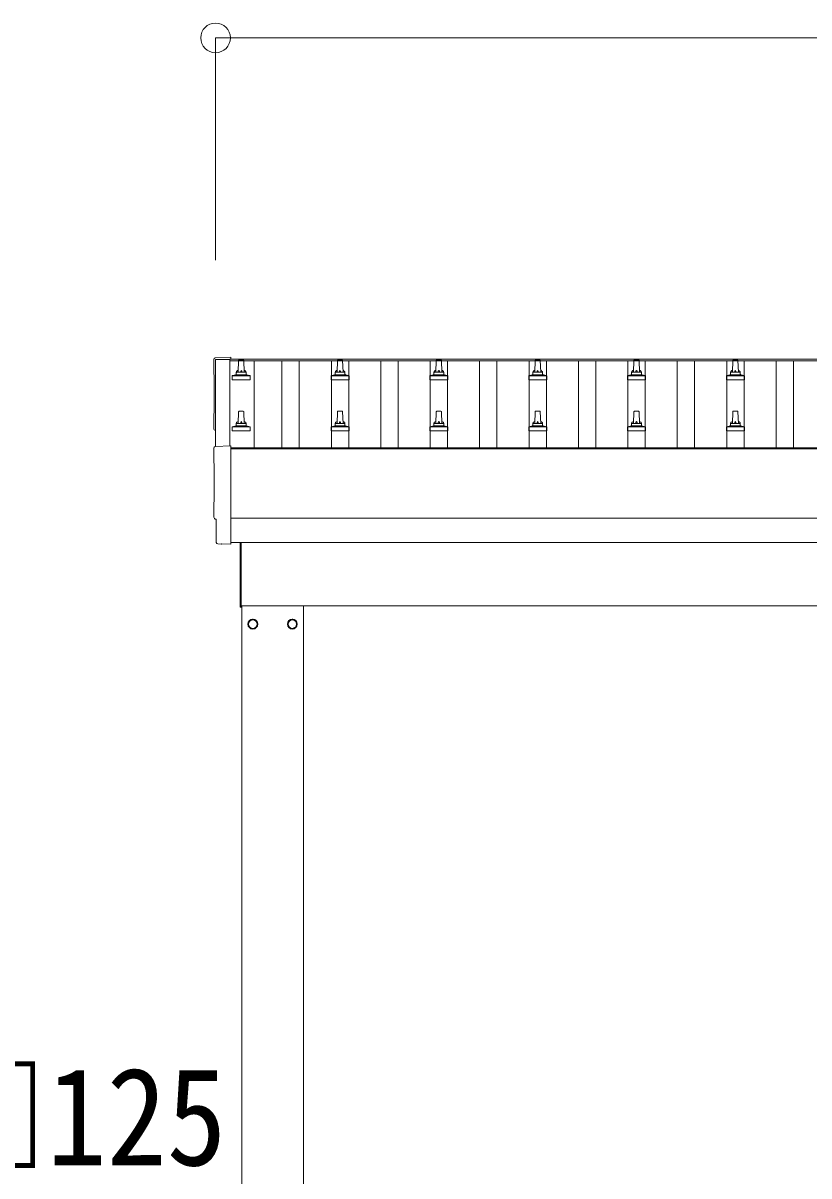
# Model space of a CAD drawing. Units: millimetres at full size, sheet at 1:60; details may follow other scales. Extents: x -16864 to 16864, y -11640 to 11640.
# Drawn here: x -11411 to -9821, y -6262 to -3930 of the extents above; entities that cross this region are included whole.
import ezdxf
from ezdxf.enums import TextEntityAlignment as Align

# ---------------------------------------------------------------- set-up
doc = ezdxf.new("R2010")
doc.units = ezdxf.units.MM
doc.header["$LTSCALE"] = 60
doc.header["$PDMODE"] = 32
doc.header["$PDSIZE"] = 60
for name, color, linetype, lineweight in [('0-2_TEXT1', 4, 'Continuous', 9), ('0-5_ELV2', 5, 'Continuous', 5), ('0-8_TABLE1', 6, 'Continuous', 9)]:
    doc.layers.add(name, color=color, linetype=linetype, lineweight=lineweight)
doc.styles.add('ＭＳ ゴシック', font='')
doc.styles.get('ＭＳ ゴシック').set_extended_font_data('MS Gothic')

msp = doc.modelspace()

# ---------------------------------------------------------------- linework, layer by layer
at = {"layer": '0-2_TEXT1'}
for p, q in [((-10992.98, -4609.79), (-10992.98, -4785.27)), ((-10992.98, -4609.79), (-4946.98, -4609.79)), ((-10992.98, -4613.37), (-4946.98, -4613.37)), ((-11022.55, -4786.82), (-10990.98, -4785.17)), ((-10990.98, -4785.17), (-10990.98, -4984.02)), ((-10990.98, -4789.4), (-4948.98, -4789.4)), ((-10990.98, -4791.29), (-4948.98, -4791.29)), ((-4948.98, -4931.17), (-10990.98, -4931.17)), ((-11010.62, -4984.02), (-11017.53, -4983.66)), ((-10990.98, -4981), (-4948.98, -4981)), ((-10971.98, -5111.4), (-10971.98, -4981.1)), ((-10969.98, -4981.1), (-10969.98, -5111.4)), ((-10969.98, -5111.4), (-10971.98, -5111.4)), ((-10969.98, -5108.9), (-5073.98, -5108.9)), ((-10968.98, -7963.9), (-10968.98, -5108.9)), ((-10843.98, -5108.9), (-10843.98, -7963.9)), ((-10937.89, -5145.65), (-10937.99, -5145.65)), ((-10937.89, -5146.15), (-10937.99, -5146.15)), ((-10875.08, -5145.65), (-10874.98, -5145.65)), ((-10875.08, -5146.15), (-10874.98, -5146.15))]:
    msp.add_line(p, q, dxfattribs=at)
for points in [[(-11022.55, -4607.39), (-10990.98, -4605.73), (-10990.98, -4609.79)], [(-11021.98, -4786.79), (-11021.98, -4610.75), (-10992.98, -4610.75)], [(-11020.37, -4980.67), (-11020.37, -4933.64), (-11020.97, -4933.64)], [(-11009.87, -4983.75), (-11009.21, -4983.12), (-10990.98, -4984.03)]]:
    msp.add_lwpolyline(points, dxfattribs=at)
for points in [[(-10946.48, -5136.08), (-10954.98, -5140.99), (-10954.98, -5150.81), (-10946.48, -5155.71), (-10937.98, -5150.81), (-10937.98, -5140.99)], [(-10866.48, -5136.08), (-10857.98, -5140.99), (-10857.98, -5150.81), (-10866.48, -5155.71), (-10874.98, -5150.81), (-10874.98, -5140.99)]]:
    msp.add_lwpolyline(points, close=True, dxfattribs=at)
for centre, radius in [((-10946.48, -5145.9), 10), ((-10946.48, -5145.9), 8.5), ((-10866.48, -5145.9), 10), ((-10866.48, -5145.9), 8.5)]:
    msp.add_circle(centre, radius, dxfattribs=at)
for centre, start, end in [((-10946.48, -5145.9), 171.25399, 188.74601), ((-10946.48, -5145.9), 111.25399, 128.74601), ((-10946.48, -5145.9), 231.25399, 248.74601), ((-10946.48, -5145.9), 51.25399, 68.74601), ((-10946.48, -5145.9), 291.25399, 308.74601), ((-10946.48, -5145.9), 1.66581, 8.74601), ((-10946.48, -5145.9), 351.25399, 358.33419), ((-10866.48, -5145.9), 171.25399, 178.33419), ((-10866.48, -5145.9), 181.66581, 188.74601), ((-10866.48, -5145.9), 111.25399, 128.74601), ((-10866.48, -5145.9), 231.25399, 248.74601), ((-10866.48, -5145.9), 51.25399, 68.74601), ((-10866.48, -5145.9), 291.25399, 308.74601), ((-10866.48, -5145.9), 351.25399, 8.74601)]:
    msp.add_arc(centre, 8.6, start, end, dxfattribs=at)
for centre, major_axis, ratio, start_param, end_param in [((-11022.4, -4610.38), (-3, 0), 0.99863, 4.7647489, 6.2979817), ((-15788.26, -4680.81), (4763.38, 0), 0.99863, 6.2686928, 6.2979817), ((-11020.97, -4749.81), (-4.41, 0), 0.99863, 6.2686928, 7.6252171), ((-11022.4, -4789.82), (-3, 0), 0.99863, 4.7647489, 6.2979817), ((-15788.26, -4860.24), (4763.38, 0), 0.99863, 6.2686928, 6.2979817), ((-11020.97, -4929.24), (-4.41, 0), 0.99863, 6.2686928, 7.8539816), ((-11017.37, -4980.66), (-2.18, -2.07), 0.9974, 5.5252311, 7.0411395), ((-11010.56, -4983.02), (-0.727, -0.69), 0.9974, 0.7579542, 1.5707963)]:
    msp.add_ellipse(centre, major_axis=major_axis, ratio=ratio, start_param=start_param, end_param=end_param, dxfattribs=at)
at = {"layer": '0-5_ELV2'}
for p, q in [((-10975.98, -4636.3), (-10975.26, -4612.78)), ((-10974.26, -4611.8), (-10965.71, -4611.8)), ((-10964.71, -4612.78), (-10963.98, -4636.3)), ((-10775.98, -4636.3), (-10775.26, -4612.78)), ((-10774.26, -4611.8), (-10765.71, -4611.8)), ((-10764.71, -4612.78), (-10763.98, -4636.3)), ((-10575.98, -4636.3), (-10575.26, -4612.78)), ((-10574.26, -4611.8), (-10565.71, -4611.8)), ((-10564.71, -4612.78), (-10563.98, -4636.3)), ((-10375.98, -4636.3), (-10375.26, -4612.78)), ((-10374.26, -4611.8), (-10365.71, -4611.8)), ((-10364.71, -4612.78), (-10363.98, -4636.3)), ((-10175.98, -4636.3), (-10175.26, -4612.78)), ((-10174.26, -4611.8), (-10165.71, -4611.8)), ((-10164.71, -4612.78), (-10163.98, -4636.3)), ((-9975.98, -4636.3), (-9975.26, -4612.78)), ((-9974.26, -4611.8), (-9965.71, -4611.8)), ((-9964.71, -4612.78), (-9963.98, -4636.3)), ((-10987.47, -4643.12), (-10980.75, -4641.49)), ((-10980.37, -4641.3), (-10959.6, -4641.3)), ((-10979.98, -4640.52), (-10979.98, -4636.3)), ((-10978.98, -4636.3), (-10960.98, -4636.3)), ((-10959.98, -4640.52), (-10959.98, -4636.3)), ((-10952.5, -4643.12), (-10959.22, -4641.49)), ((-10787.47, -4643.12), (-10780.75, -4641.49)), ((-10780.37, -4641.3), (-10759.6, -4641.3)), ((-10779.98, -4640.52), (-10779.98, -4636.3)), ((-10778.98, -4636.3), (-10760.98, -4636.3)), ((-10759.98, -4640.52), (-10759.98, -4636.3)), ((-10752.5, -4643.12), (-10759.22, -4641.49)), ((-10587.47, -4643.12), (-10580.75, -4641.49)), ((-10580.37, -4641.3), (-10559.6, -4641.3)), ((-10579.98, -4640.52), (-10579.98, -4636.3)), ((-10578.98, -4636.3), (-10560.98, -4636.3)), ((-10559.98, -4640.52), (-10559.98, -4636.3)), ((-10552.5, -4643.12), (-10559.22, -4641.49)), ((-10387.47, -4643.12), (-10380.75, -4641.49)), ((-10380.37, -4641.3), (-10359.6, -4641.3)), ((-10379.98, -4640.52), (-10379.98, -4636.3)), ((-10378.98, -4636.3), (-10360.98, -4636.3)), ((-10359.98, -4640.52), (-10359.98, -4636.3)), ((-10352.5, -4643.12), (-10359.22, -4641.49)), ((-10187.47, -4643.12), (-10180.75, -4641.49)), ((-10180.37, -4641.3), (-10159.6, -4641.3)), ((-10179.98, -4640.52), (-10179.98, -4636.3)), ((-10178.98, -4636.3), (-10160.98, -4636.3)), ((-10159.98, -4640.52), (-10159.98, -4636.3)), ((-10152.5, -4643.12), (-10159.22, -4641.49)), ((-9987.47, -4643.12), (-9980.75, -4641.49)), ((-9980.37, -4641.3), (-9959.6, -4641.3)), ((-9979.98, -4640.52), (-9979.98, -4636.3)), ((-9978.98, -4636.3), (-9960.98, -4636.3)), ((-9959.98, -4640.52), (-9959.98, -4636.3)), ((-9952.5, -4643.12), (-9959.22, -4641.49)), ((-10988.23, -4651.8), (-10988.23, -4644.09)), ((-10951.73, -4651.8), (-10988.23, -4651.8)), ((-10987.85, -4643.3), (-10952.12, -4643.3)), ((-10951.73, -4651.8), (-10951.73, -4644.09)), ((-10788.23, -4651.8), (-10788.23, -4644.09)), ((-10751.73, -4651.8), (-10788.23, -4651.8)), ((-10787.85, -4643.3), (-10752.12, -4643.3)), ((-10751.73, -4651.8), (-10751.73, -4644.09)), ((-10588.23, -4651.8), (-10588.23, -4644.09)), ((-10551.73, -4651.8), (-10588.23, -4651.8)), ((-10587.85, -4643.3), (-10552.12, -4643.3)), ((-10551.73, -4651.8), (-10551.73, -4644.09)), ((-10388.23, -4651.8), (-10388.23, -4644.09)), ((-10351.73, -4651.8), (-10388.23, -4651.8)), ((-10387.85, -4643.3), (-10352.12, -4643.3)), ((-10351.73, -4651.8), (-10351.73, -4644.09)), ((-10188.23, -4651.8), (-10188.23, -4644.09)), ((-10151.73, -4651.8), (-10188.23, -4651.8)), ((-10187.85, -4643.3), (-10152.12, -4643.3)), ((-10151.73, -4651.8), (-10151.73, -4644.09)), ((-9988.23, -4651.8), (-9988.23, -4644.09)), ((-9951.73, -4651.8), (-9988.23, -4651.8)), ((-9987.85, -4643.3), (-9952.12, -4643.3)), ((-9951.73, -4651.8), (-9951.73, -4644.09)), ((-10975.98, -4739.64), (-10975.26, -4716.11)), ((-10974.26, -4715.14), (-10965.71, -4715.14)), ((-10964.71, -4716.11), (-10963.98, -4739.64)), ((-10775.98, -4739.64), (-10775.26, -4716.11)), ((-10774.26, -4715.14), (-10765.71, -4715.14)), ((-10764.71, -4716.11), (-10763.98, -4739.64)), ((-10575.98, -4739.64), (-10575.26, -4716.11)), ((-10574.26, -4715.14), (-10565.71, -4715.14)), ((-10564.71, -4716.11), (-10563.98, -4739.64)), ((-10375.98, -4739.64), (-10375.26, -4716.11)), ((-10374.26, -4715.14), (-10365.71, -4715.14)), ((-10364.71, -4716.11), (-10363.98, -4739.64)), ((-10175.98, -4739.64), (-10175.26, -4716.11)), ((-10174.26, -4715.14), (-10165.71, -4715.14)), ((-10164.71, -4716.11), (-10163.98, -4739.64)), ((-9975.98, -4739.64), (-9975.26, -4716.11)), ((-9974.26, -4715.14), (-9965.71, -4715.14)), ((-9964.71, -4716.11), (-9963.98, -4739.64)), ((-10988.23, -4755.14), (-10988.23, -4747.42)), ((-10951.73, -4755.14), (-10988.23, -4755.14)), ((-10987.85, -4746.64), (-10952.12, -4746.64)), ((-10987.47, -4746.45), (-10980.75, -4744.82)), ((-10980.37, -4744.64), (-10959.6, -4744.64)), ((-10979.98, -4743.85), (-10979.98, -4739.64)), ((-10978.98, -4739.64), (-10960.98, -4739.64)), ((-10959.98, -4743.85), (-10959.98, -4739.64)), ((-10952.5, -4746.45), (-10959.22, -4744.82)), ((-10951.73, -4755.14), (-10951.73, -4747.42)), ((-10788.23, -4755.14), (-10788.23, -4747.42)), ((-10751.73, -4755.14), (-10788.23, -4755.14)), ((-10787.85, -4746.64), (-10752.12, -4746.64)), ((-10787.47, -4746.45), (-10780.75, -4744.82)), ((-10780.37, -4744.64), (-10759.6, -4744.64)), ((-10779.98, -4743.85), (-10779.98, -4739.64)), ((-10778.98, -4739.64), (-10760.98, -4739.64)), ((-10759.98, -4743.85), (-10759.98, -4739.64)), ((-10752.5, -4746.45), (-10759.22, -4744.82)), ((-10751.73, -4755.14), (-10751.73, -4747.42)), ((-10588.23, -4755.14), (-10588.23, -4747.42)), ((-10551.73, -4755.14), (-10588.23, -4755.14)), ((-10587.85, -4746.64), (-10552.12, -4746.64)), ((-10587.47, -4746.45), (-10580.75, -4744.82)), ((-10580.37, -4744.64), (-10559.6, -4744.64)), ((-10579.98, -4743.85), (-10579.98, -4739.64)), ((-10578.98, -4739.64), (-10560.98, -4739.64)), ((-10559.98, -4743.85), (-10559.98, -4739.64)), ((-10552.5, -4746.45), (-10559.22, -4744.82)), ((-10551.73, -4755.14), (-10551.73, -4747.42)), ((-10388.23, -4755.14), (-10388.23, -4747.42)), ((-10351.73, -4755.14), (-10388.23, -4755.14)), ((-10387.85, -4746.64), (-10352.12, -4746.64)), ((-10387.47, -4746.45), (-10380.75, -4744.82)), ((-10380.37, -4744.64), (-10359.6, -4744.64)), ((-10379.98, -4743.85), (-10379.98, -4739.64)), ((-10378.98, -4739.64), (-10360.98, -4739.64)), ((-10359.98, -4743.85), (-10359.98, -4739.64)), ((-10352.5, -4746.45), (-10359.22, -4744.82)), ((-10351.73, -4755.14), (-10351.73, -4747.42)), ((-10188.23, -4755.14), (-10188.23, -4747.42)), ((-10151.73, -4755.14), (-10188.23, -4755.14)), ((-10187.85, -4746.64), (-10152.12, -4746.64)), ((-10187.47, -4746.45), (-10180.75, -4744.82)), ((-10180.37, -4744.64), (-10159.6, -4744.64)), ((-10179.98, -4743.85), (-10179.98, -4739.64)), ((-10178.98, -4739.64), (-10160.98, -4739.64)), ((-10159.98, -4743.85), (-10159.98, -4739.64)), ((-10152.5, -4746.45), (-10159.22, -4744.82)), ((-10151.73, -4755.14), (-10151.73, -4747.42)), ((-9988.23, -4755.14), (-9988.23, -4747.42)), ((-9951.73, -4755.14), (-9988.23, -4755.14)), ((-9987.85, -4746.64), (-9952.12, -4746.64)), ((-9987.47, -4746.45), (-9980.75, -4744.82)), ((-9980.37, -4744.64), (-9959.6, -4744.64)), ((-9979.98, -4743.85), (-9979.98, -4739.64)), ((-9978.98, -4739.64), (-9960.98, -4739.64)), ((-9959.98, -4743.85), (-9959.98, -4739.64)), ((-9952.5, -4746.45), (-9959.22, -4744.82)), ((-9951.73, -4755.14), (-9951.73, -4747.42))]:
    msp.add_line(p, q, dxfattribs=at)
at = {"layer": '0-5_ELV2', "color": 4, "lineweight": 9}
for p, q in [((-10943.48, -4613.37), (-10943.48, -4789.4)), ((-10887.48, -4789.4), (-10887.48, -4613.37)), ((-10852.48, -4789.4), (-10852.48, -4613.37)), ((-10787.48, -4789.4), (-10787.48, -4613.37)), ((-10752.48, -4789.4), (-10752.48, -4613.37)), ((-10687.48, -4789.4), (-10687.48, -4613.37)), ((-10652.48, -4789.4), (-10652.48, -4613.37)), ((-10587.48, -4789.4), (-10587.48, -4613.37)), ((-10552.48, -4789.4), (-10552.48, -4613.37)), ((-10487.48, -4789.4), (-10487.48, -4613.37)), ((-10452.48, -4789.4), (-10452.48, -4613.37)), ((-10387.48, -4789.4), (-10387.48, -4613.37)), ((-10352.48, -4789.4), (-10352.48, -4613.37)), ((-10287.48, -4789.4), (-10287.48, -4613.37)), ((-10252.48, -4789.4), (-10252.48, -4613.37)), ((-10187.48, -4789.4), (-10187.48, -4613.37)), ((-10152.48, -4789.4), (-10152.48, -4613.37)), ((-10087.48, -4789.4), (-10087.48, -4613.37)), ((-10052.48, -4789.4), (-10052.48, -4613.37)), ((-9987.48, -4789.4), (-9987.48, -4613.37)), ((-9952.48, -4789.4), (-9952.48, -4613.37)), ((-9887.48, -4789.4), (-9887.48, -4613.37)), ((-9852.48, -4789.4), (-9852.48, -4613.37))]:
    msp.add_line(p, q, dxfattribs=at)
at = {"layer": '0-5_ELV2'}
for centre, radius, start, end in [((-10974.26, -4612.8), 1, 90, 178.60509), ((-10965.71, -4612.8), 1, 1.39491, 90), ((-10774.26, -4612.8), 1, 90, 178.60509), ((-10765.71, -4612.8), 1, 1.39491, 90), ((-10574.26, -4612.8), 1, 90, 178.60509), ((-10565.71, -4612.8), 1, 1.39491, 90), ((-10374.26, -4612.8), 1, 90, 178.60509), ((-10365.71, -4612.8), 1, 1.39491, 90), ((-10174.26, -4612.8), 1, 90, 178.60509), ((-10165.71, -4612.8), 1, 1.39491, 90), ((-9974.26, -4612.8), 1, 90, 178.60509), ((-9965.71, -4612.8), 1, 1.39491, 90), ((-10980.98, -4640.52), 1, 283.62699, 0), ((-10975.9, -4636.94), 4.13, 90, 171.17633), ((-10978.98, -4637.3), 1, 90, 180), ((-10966.65, -4636.3), 4.83, 133.60282, 180), ((-10973.32, -4636.3), 4.83, 0, 46.39718), ((-10964.07, -4636.94), 4.13, 8.82367, 90), ((-10960.98, -4637.3), 1, 0, 90), ((-10958.98, -4640.52), 1, 180, 256.37301), ((-10780.98, -4640.52), 1, 283.62699, 0), ((-10775.9, -4636.94), 4.13, 90, 171.17633), ((-10778.98, -4637.3), 1, 90, 180), ((-10766.65, -4636.3), 4.83, 133.60282, 180), ((-10773.32, -4636.3), 4.83, 0, 46.39718), ((-10764.07, -4636.94), 4.13, 8.82367, 90), ((-10760.98, -4637.3), 1, 0, 90), ((-10758.98, -4640.52), 1, 180, 256.37301), ((-10580.98, -4640.52), 1, 283.62699, 0), ((-10575.9, -4636.94), 4.13, 90, 171.17633), ((-10578.98, -4637.3), 1, 90, 180), ((-10566.65, -4636.3), 4.83, 133.60282, 180), ((-10573.32, -4636.3), 4.83, 0, 46.39718), ((-10564.07, -4636.94), 4.13, 8.82367, 90), ((-10560.98, -4637.3), 1, 0, 90), ((-10558.98, -4640.52), 1, 180, 256.37301), ((-10380.98, -4640.52), 1, 283.62699, 0), ((-10375.9, -4636.94), 4.13, 90, 171.17633), ((-10378.98, -4637.3), 1, 90, 180), ((-10366.65, -4636.3), 4.83, 133.60282, 180), ((-10373.32, -4636.3), 4.83, 0, 46.39718), ((-10364.07, -4636.94), 4.13, 8.82367, 90), ((-10360.98, -4637.3), 1, 0, 90), ((-10358.98, -4640.52), 1, 180, 256.37301), ((-10180.98, -4640.52), 1, 283.62699, 0), ((-10175.9, -4636.94), 4.13, 90, 171.17633), ((-10178.98, -4637.3), 1, 90, 180), ((-10166.65, -4636.3), 4.83, 133.60282, 180), ((-10173.32, -4636.3), 4.83, 0, 46.39718), ((-10164.07, -4636.94), 4.13, 8.82367, 90), ((-10160.98, -4637.3), 1, 0, 90), ((-10158.98, -4640.52), 1, 180, 256.37301), ((-9980.98, -4640.52), 1, 283.62699, 0), ((-9975.9, -4636.94), 4.13, 90, 171.17633), ((-9978.98, -4637.3), 1, 90, 180), ((-9966.65, -4636.3), 4.83, 133.60282, 180), ((-9973.32, -4636.3), 4.83, 0, 46.39718), ((-9964.07, -4636.94), 4.13, 8.82367, 90), ((-9960.98, -4637.3), 1, 0, 90), ((-9958.98, -4640.52), 1, 180, 256.37301), ((-10987.23, -4644.09), 1, 103.62699, 180), ((-10952.73, -4644.09), 1, 0, 76.37301), ((-10787.23, -4644.09), 1, 103.62699, 180), ((-10752.73, -4644.09), 1, 0, 76.37301), ((-10587.23, -4644.09), 1, 103.62699, 180), ((-10552.73, -4644.09), 1, 0, 76.37301), ((-10387.23, -4644.09), 1, 103.62699, 180), ((-10352.73, -4644.09), 1, 0, 76.37301), ((-10187.23, -4644.09), 1, 103.62699, 180), ((-10152.73, -4644.09), 1, 0, 76.37301), ((-9987.23, -4644.09), 1, 103.62699, 180), ((-9952.73, -4644.09), 1, 0, 76.37301), ((-10974.26, -4716.14), 1, 90, 178.60509), ((-10965.71, -4716.14), 1, 1.39491, 90), ((-10774.26, -4716.14), 1, 90, 178.60509), ((-10765.71, -4716.14), 1, 1.39491, 90), ((-10574.26, -4716.14), 1, 90, 178.60509), ((-10565.71, -4716.14), 1, 1.39491, 90), ((-10374.26, -4716.14), 1, 90, 178.60509), ((-10365.71, -4716.14), 1, 1.39491, 90), ((-10174.26, -4716.14), 1, 90, 178.60509), ((-10165.71, -4716.14), 1, 1.39491, 90), ((-9974.26, -4716.14), 1, 90, 178.60509), ((-9965.71, -4716.14), 1, 1.39491, 90), ((-10987.23, -4747.42), 1, 103.62699, 180), ((-10980.98, -4743.85), 1, 283.62699, 0), ((-10975.9, -4740.27), 4.13, 90, 171.17633), ((-10978.98, -4740.64), 1, 90, 180), ((-10966.65, -4739.64), 4.83, 133.60282, 180), ((-10973.32, -4739.64), 4.83, 0, 46.39718), ((-10964.07, -4740.27), 4.13, 8.82367, 90), ((-10960.98, -4740.64), 1, 0, 90), ((-10958.98, -4743.85), 1, 180, 256.37301), ((-10952.73, -4747.42), 1, 0, 76.37301), ((-10787.23, -4747.42), 1, 103.62699, 180), ((-10780.98, -4743.85), 1, 283.62699, 0), ((-10775.9, -4740.27), 4.13, 90, 171.17633), ((-10778.98, -4740.64), 1, 90, 180), ((-10766.65, -4739.64), 4.83, 133.60282, 180), ((-10773.32, -4739.64), 4.83, 0, 46.39718), ((-10764.07, -4740.27), 4.13, 8.82367, 90), ((-10760.98, -4740.64), 1, 0, 90), ((-10758.98, -4743.85), 1, 180, 256.37301), ((-10752.73, -4747.42), 1, 0, 76.37301), ((-10587.23, -4747.42), 1, 103.62699, 180), ((-10580.98, -4743.85), 1, 283.62699, 0), ((-10575.9, -4740.27), 4.13, 90, 171.17633), ((-10578.98, -4740.64), 1, 90, 180), ((-10566.65, -4739.64), 4.83, 133.60282, 180), ((-10573.32, -4739.64), 4.83, 0, 46.39718), ((-10564.07, -4740.27), 4.13, 8.82367, 90), ((-10560.98, -4740.64), 1, 0, 90), ((-10558.98, -4743.85), 1, 180, 256.37301), ((-10552.73, -4747.42), 1, 0, 76.37301), ((-10387.23, -4747.42), 1, 103.62699, 180), ((-10380.98, -4743.85), 1, 283.62699, 0), ((-10375.9, -4740.27), 4.13, 90, 171.17633), ((-10378.98, -4740.64), 1, 90, 180), ((-10366.65, -4739.64), 4.83, 133.60282, 180), ((-10373.32, -4739.64), 4.83, 0, 46.39718), ((-10364.07, -4740.27), 4.13, 8.82367, 90), ((-10360.98, -4740.64), 1, 0, 90), ((-10358.98, -4743.85), 1, 180, 256.37301), ((-10352.73, -4747.42), 1, 0, 76.37301), ((-10187.23, -4747.42), 1, 103.62699, 180), ((-10180.98, -4743.85), 1, 283.62699, 0), ((-10175.9, -4740.27), 4.13, 90, 171.17633), ((-10178.98, -4740.64), 1, 90, 180), ((-10166.65, -4739.64), 4.83, 133.60282, 180), ((-10173.32, -4739.64), 4.83, 0, 46.39718), ((-10164.07, -4740.27), 4.13, 8.82367, 90), ((-10160.98, -4740.64), 1, 0, 90), ((-10158.98, -4743.85), 1, 180, 256.37301), ((-10152.73, -4747.42), 1, 0, 76.37301), ((-9987.23, -4747.42), 1, 103.62699, 180), ((-9980.98, -4743.85), 1, 283.62699, 0), ((-9975.9, -4740.27), 4.13, 90, 171.17633), ((-9978.98, -4740.64), 1, 90, 180), ((-9966.65, -4739.64), 4.83, 133.60282, 180), ((-9973.32, -4739.64), 4.83, 0, 46.39718), ((-9964.07, -4740.27), 4.13, 8.82367, 90), ((-9960.98, -4740.64), 1, 0, 90), ((-9958.98, -4743.85), 1, 180, 256.37301), ((-9952.73, -4747.42), 1, 0, 76.37301)]:
    msp.add_arc(centre, radius, start, end, dxfattribs=at)
at = {"layer": '0-8_TABLE1'}
for p, q in [((-11021.98, -3959.79), (-11021.98, -4409.79)), ((-4917.98, -3959.79), (-11021.98, -3959.79))]:
    msp.add_line(p, q, dxfattribs=at)
msp.add_point((-11021.98, -3959.79), dxfattribs=at)

# ---------------------------------------------------------------- texts
at = {"layer": '0-8_TABLE1', "color": 7, "style": 'ＭＳ ゴシック', "width": 0.9}
msp.add_text('□125', height=197.9, dxfattribs=at).set_placement((-11606.16, -6300.37), align=Align.BOTTOM_LEFT)

doc.saveas('drawing.dxf')
